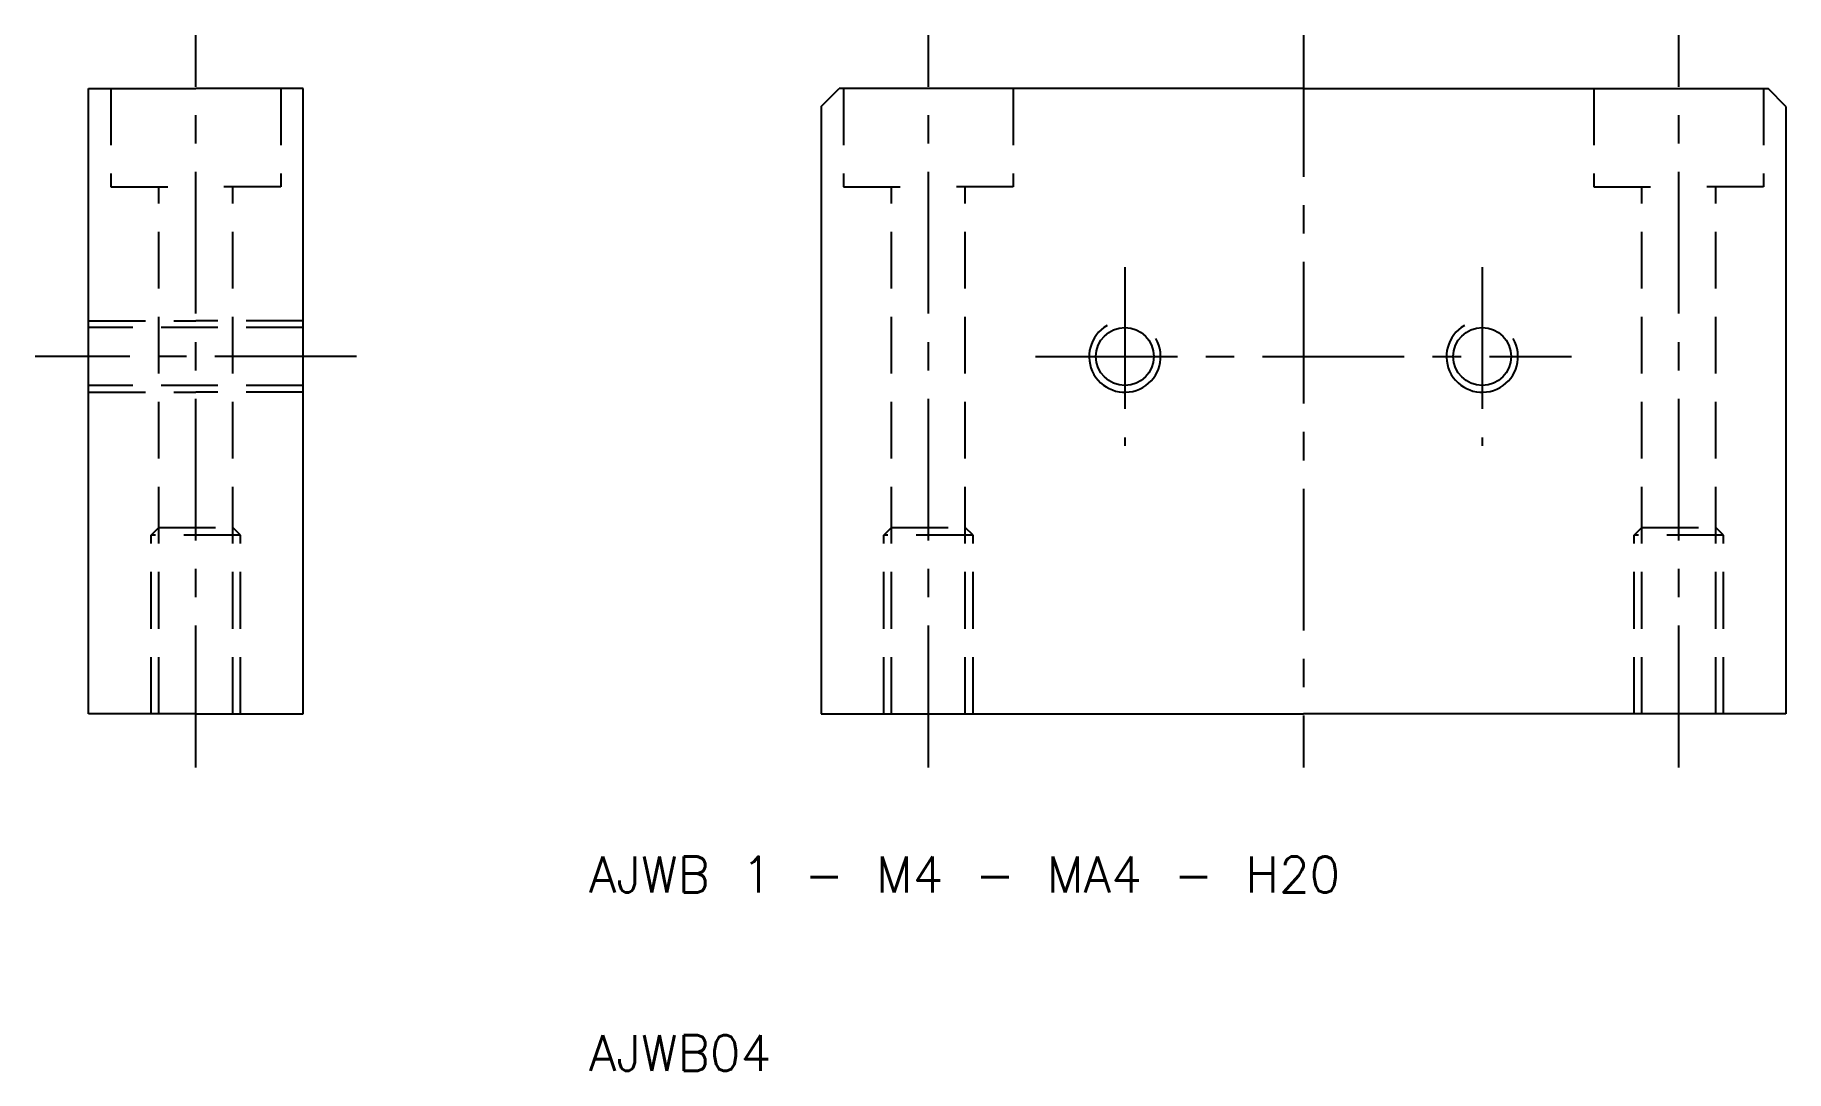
# Model space of a CAD drawing. Extents: x -21 to 77, y 10 to 68.
import ezdxf

# ---------------------------------------------------------------- set-up
doc = ezdxf.new("R2010")
doc.units = 0
doc.header["$LTSCALE"] = 0.25
doc.linetypes.add('CENTER', pattern=[50.8, 31.75, -6.35, 6.35, -6.35])
doc.linetypes.add('DASHED', pattern=[19.05, 12.7, -6.35])
doc.layers.get('0').update_dxf_attribs({"linetype": 'CONTINUOUS'})
doc.layers.add('CENTER', color=1, linetype='CENTER')
doc.styles.get("Standard").update_dxf_attribs({"font": 'txt.shx', "bigfont": 'extfont.shx'})

msp = doc.modelspace()

# ---------------------------------------------------------------- linework, layer by layer
for p, q in [((-18, 30), (-18, 65)), ((-18, 65), (-12, 65)), ((-6, 65), (-12, 65)), ((-6, 30), (-6, 65)), ((23, 64), (24, 65)), ((50, 65), (24, 65)), ((50, 65), (76, 65)), ((77, 64), (76, 65)), ((23, 64), (23, 30)), ((77, 64), (77, 30)), ((-12, 30), (-18, 30)), ((-12, 30), (-6, 30)), ((23, 30), (50, 30)), ((77, 30), (50, 30))]:
    msp.add_line(p, q)
at = {"color": 3, "linetype": 'DASHED'}
for p, q in [((-16.75, 65), (-16.75, 59.5)), ((-7.25, 65), (-7.25, 59.5)), ((24.25, 65), (24.25, 59.5)), ((33.75, 65), (33.75, 59.5)), ((66.25, 65), (66.25, 59.5)), ((75.75, 65), (75.75, 59.5)), ((-16.75, 59.5), (-12, 59.5)), ((-14.067, 30), (-14.067, 59.5)), ((-7.25, 59.5), (-12, 59.5)), ((-9.933, 30), (-9.933, 59.5)), ((24.25, 59.5), (29, 59.5)), ((26.933, 30), (26.933, 59.5)), ((33.75, 59.5), (29, 59.5)), ((31.067, 30), (31.067, 59.5)), ((66.25, 59.5), (71, 59.5)), ((68.933, 30), (68.933, 59.5)), ((75.75, 59.5), (71, 59.5)), ((73.067, 30), (73.067, 59.5)), ((-18, 52), (-12, 52)), ((-6, 52), (-12, 52)), ((-6, 51.621), (-18, 51.621)), ((-6, 48.379), (-18, 48.379)), ((-18, 48), (-12, 48)), ((-6, 48), (-12, 48)), ((-14.5, 40), (-14.067, 40.433)), ((-14.067, 40.433), (-9.933, 40.433)), ((-9.5, 40), (-9.933, 40.433)), ((26.5, 40), (26.933, 40.433)), ((26.933, 40.433), (31.067, 40.433)), ((31.5, 40), (31.067, 40.433)), ((68.5, 40), (68.933, 40.433)), ((68.933, 40.433), (73.067, 40.433)), ((73.5, 40), (73.067, 40.433)), ((-14.5, 30), (-14.5, 40)), ((-9.5, 40), (-14.5, 40)), ((-9.5, 30), (-9.5, 40)), ((31.5, 40), (26.5, 40)), ((26.5, 30), (26.5, 40)), ((31.5, 30), (31.5, 40)), ((68.5, 30), (68.5, 40)), ((73.5, 40), (68.5, 40)), ((73.5, 30), (73.5, 40))]:
    msp.add_line(p, q, dxfattribs=at)
for centre in [(40, 50), (60, 50)]:
    msp.add_circle(centre, 1.621)
at = {"color": 3}
for centre in [(40, 50), (60, 50)]:
    msp.add_arc(centre, 2, 120, 30, dxfattribs=at)
at = {"layer": 'CENTER', "color": 1, "linetype": 'CENTER'}
for p, q in [((-12, 27), (-12, 68)), ((29, 27), (29, 68)), ((50, 68), (50, 27)), ((71, 27), (71, 68)), ((40, 55), (40, 45)), ((60, 55), (60, 45)), ((-3, 50), (-21, 50)), ((35, 50), (65, 50))]:
    msp.add_line(p, q, dxfattribs=at)

# ---------------------------------------------------------------- texts
for s, p in [('AJWB 1 - M4 - MA4 - H20', (10, 20)), ('AJWB04', (10, 10))]:
    msp.add_text(s, height=2).set_placement(p)

doc.saveas('drawing.dxf')
